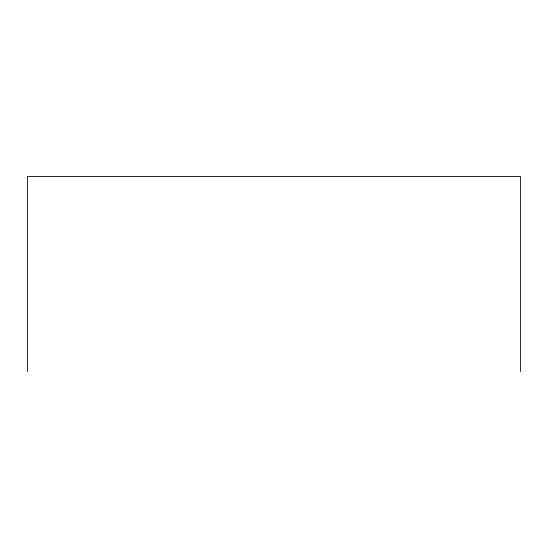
<?xml version="1.0" encoding="UTF-8"?>
<svg xmlns="http://www.w3.org/2000/svg" width="548" height="548" viewBox="0 0 548 548"><rect width="100%" height="100%" fill="white"/><g stroke="black" fill="none" stroke-linecap="round" stroke-linejoin="round"><path stroke-width="0.82" d="M520.6 371.489L520.6 176.511L27.4 176.511L27.4 371.489"/></g></svg>
